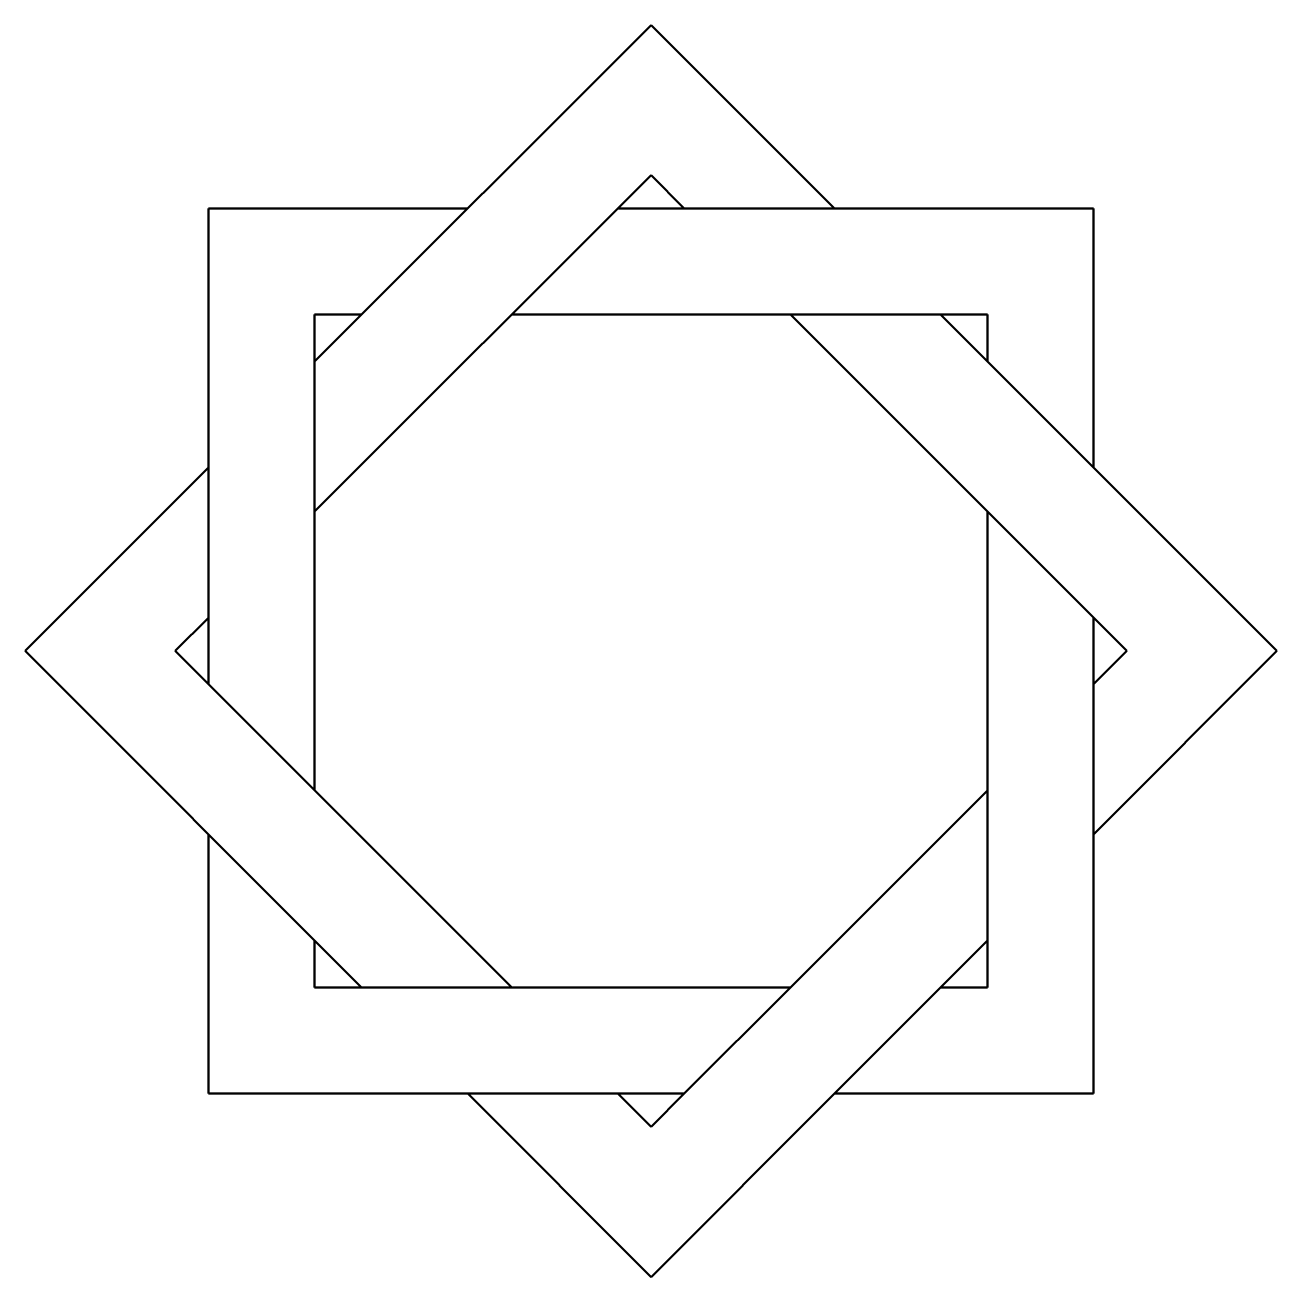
# Model space of a CAD drawing. Header units: millimetres. Extents: x 1337 to 1479, y 335 to 476.
import ezdxf

# ---------------------------------------------------------------- set-up
doc = ezdxf.new("R2010")
doc.units = ezdxf.units.MM
doc.layers.add('Contornos Visibles', color=7, linetype='Continuous', lineweight=50, true_color=0xffffff)

msp = doc.modelspace()

# ---------------------------------------------------------------- linework, layer by layer
at = {"layer": 'Contornos Visibles'}
for p, q in [((1408.15, 476.33), (1370.15, 438.33)), ((1428.86, 455.62), (1408.15, 476.33)), ((1408.15, 459.36), (1370.15, 421.36)), ((1411.89, 455.62), (1408.15, 459.36)), ((1387.44, 455.62), (1358.15, 455.62)), ((1358.15, 455.62), (1358.15, 401.87)), ((1458.15, 455.62), (1404.41, 455.62)), ((1458.15, 426.33), (1458.15, 455.62)), ((1375.44, 443.62), (1370.15, 443.62)), ((1370.15, 443.62), (1370.15, 389.87)), ((1446.15, 443.62), (1392.41, 443.62)), ((1461.89, 405.62), (1423.89, 443.62)), ((1478.86, 405.62), (1440.86, 443.62)), ((1446.15, 438.33), (1446.15, 443.62)), ((1358.15, 426.33), (1337.44, 405.62)), ((1446.15, 367.62), (1446.15, 421.36)), ((1358.15, 409.36), (1354.41, 405.62)), ((1458.15, 355.62), (1458.15, 409.36)), ((1337.44, 405.62), (1375.44, 367.62)), ((1354.41, 405.62), (1392.41, 367.62)), ((1458.15, 384.9), (1478.86, 405.62)), ((1458.15, 401.87), (1461.89, 405.62)), ((1423.89, 367.62), (1446.15, 389.87)), ((1358.15, 384.9), (1358.15, 355.62)), ((1370.15, 372.9), (1370.15, 367.62)), ((1440.86, 367.62), (1446.15, 372.9)), ((1370.15, 367.62), (1423.89, 367.62)), ((1411.89, 355.62), (1423.89, 367.62)), ((1428.86, 355.62), (1440.86, 367.62)), ((1440.86, 367.62), (1446.15, 367.62)), ((1358.15, 355.62), (1411.89, 355.62)), ((1387.44, 355.62), (1408.15, 334.9)), ((1404.41, 355.62), (1408.15, 351.87)), ((1408.15, 334.9), (1428.86, 355.62)), ((1408.15, 351.87), (1411.89, 355.62)), ((1428.86, 355.62), (1458.15, 355.62))]:
    msp.add_line(p, q, dxfattribs=at)

doc.saveas('drawing.dxf')
